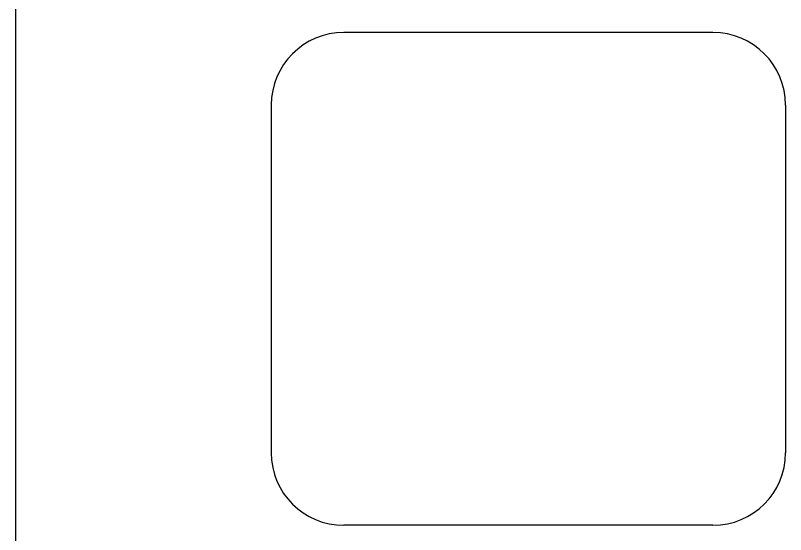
# Model space of a CAD drawing. Header units: millimetres. Extents: x -10 to 277, y -95 to 18.
# Drawn here: x -9.9 to 12.11, y -83.52 to -68.66 of the extents above; entities that cross this region are included whole.
import ezdxf

# ---------------------------------------------------------------- set-up
doc = ezdxf.new("R2010")
doc.units = ezdxf.units.MM
doc.header["$MEASUREMENT"] = 0
doc.layers.add('BLACK', color=7, linetype='CONTINUOUS')
doc.layers.add('Edge.Cuts', color=53, linetype='CONTINUOUS')

msp = doc.modelspace()

# ---------------------------------------------------------------- linework, layer by layer
at = {"layer": 'BLACK', "linetype": 'Continuous'}
for p, q in [((10.0375, -69.15), (-0.512501, -69.15)), ((-2.5875, -71.225), (-2.5875, -81.175001)), ((12.1125, -71.225), (12.1125, -81.175)), ((10.0375, -83.25), (-0.5125, -83.25))]:
    msp.add_line(p, q, dxfattribs=at)
at = {"layer": 'BLACK'}
for centre, radius, start, end in [((-0.512496, -71.225004), 2.075004, 90.0001381, 179.9998896), ((10.0375, -71.225), 2.075, 0, 90), ((-0.512498, -81.174998), 2.075002, 180.0000828, 269.9999448), ((10.0375, -81.175), 2.075, 270, 0)]:
    msp.add_arc(centre, radius, start, end, dxfattribs=at)
at = {"layer": 'Edge.Cuts', "linetype": 'Continuous'}
msp.add_line((-9.9, 16.026), (-9.9, -93.226), dxfattribs=at)

doc.saveas('drawing.dxf')
